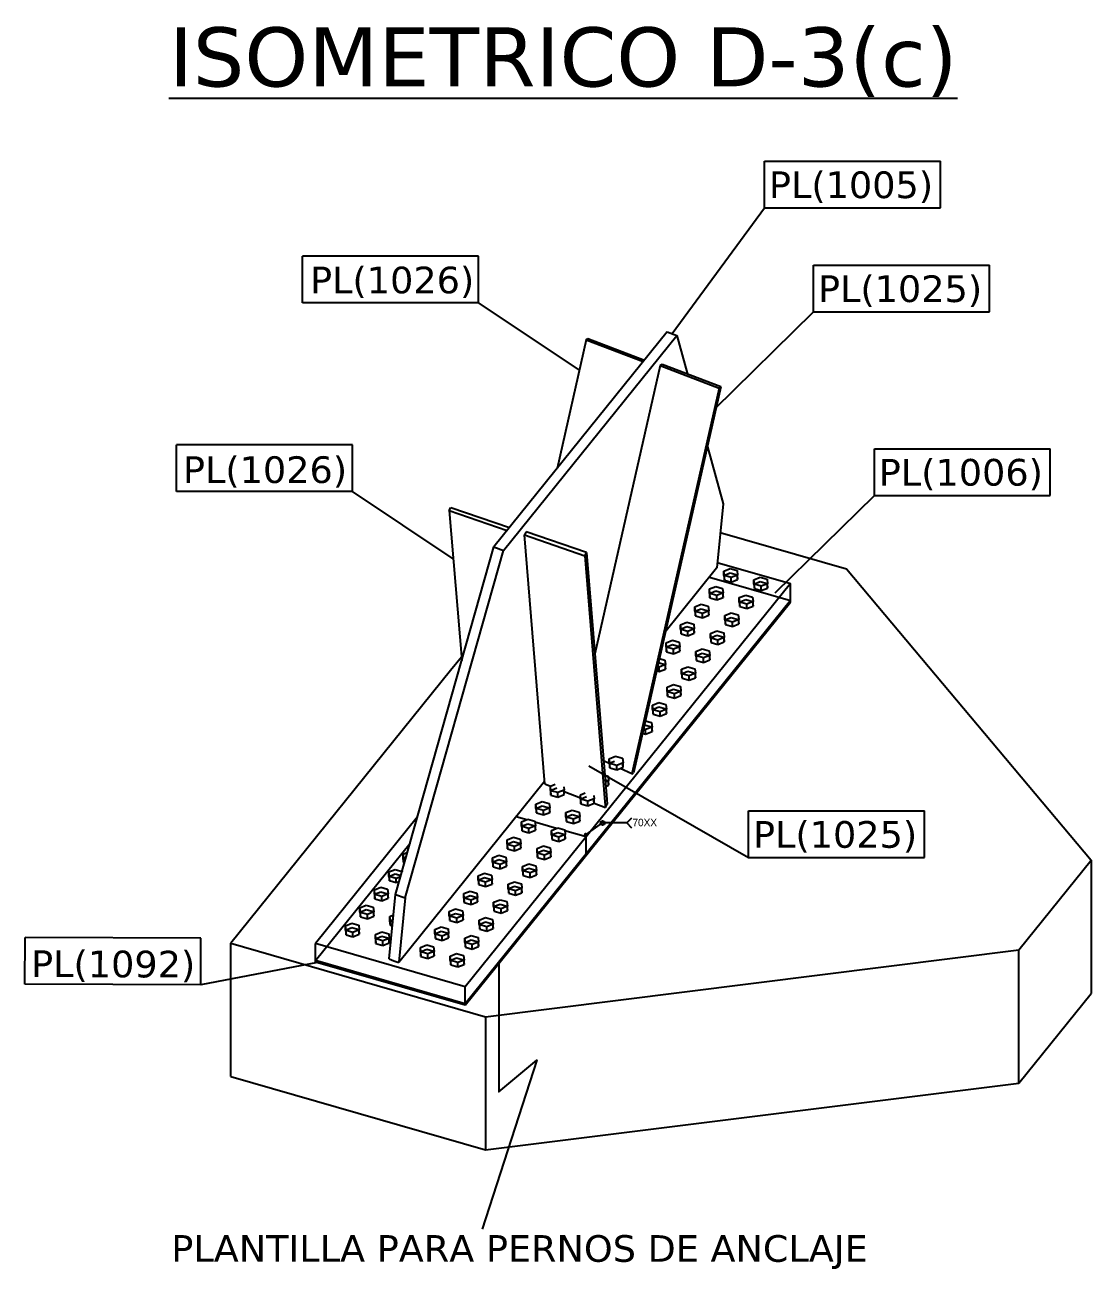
# Model space of a CAD drawing. Header units: millimetres. Extents: x 1541 to 289025, y -12015 to 47026.
# Drawn here: x 112943 to 118348, y 6277 to 12585 of the extents above; entities that cross this region are included whole.
import ezdxf
from ezdxf.enums import TextEntityAlignment as Align

# ---------------------------------------------------------------- set-up
doc = ezdxf.new("R2010")
doc.units = ezdxf.units.MM
doc.header["$LTSCALE"] = 0.1
doc.layers.get('0').update_dxf_attribs({"color": 255})
for name, color, linetype in [('COTAS', 8, 'Continuous'), ('PLATINA', 5, 'Continuous'), ('TEXTO GENERAL', 3, 'Continuous'), ('TEXTO GENRAL', 3, 'Continuous'), ('TITULO', 3, 'Continuous')]:
    doc.layers.add(name, color=color, linetype=linetype)
doc.styles.add('ROMANS', font='DINGRAFO.SHX')
doc.styles.add('TEXTO GENERAL', font='verdana.ttf', dxfattribs={"height": 0.9})
doc.styles.add('VERDANA', font='verdana.ttf')

# ---------------------------------------------------------------- blocks, each defined once
blk = doc.blocks.new('Bolt-72233426-1631 - 1471')
at = {"color": 7, "linetype": 'Continuous'}
for p, q in [((4476.4, 12637.7), (4514.5, 12653.2)), ((4514.5, 12653.2), (4556.2, 12641.2)), ((4476.4, 12611.2), (4476.4, 12637.7)), ((4479.8, 12610.1), (4476.4, 12637.7)), ((4476.4, 12611.2), (4514.5, 12626.8)), ((4476.4, 12611.2), (4479.8, 12583.7)), ((4479.8, 12583.7), (4479.8, 12610.1)), ((4521.4, 12598.1), (4479.8, 12610.1)), ((4479.8, 12583.7), (4521.4, 12571.7)), ((4514.5, 12626.8), (4556.2, 12614.8)), ((4559.6, 12613.6), (4521.4, 12598.1)), ((4521.4, 12571.7), (4521.4, 12598.1)), ((4521.4, 12571.7), (4559.6, 12587.2)), ((4556.2, 12641.2), (4559.6, 12613.6)), ((4556.2, 12614.8), (4559.6, 12587.2)), ((4559.6, 12587.2), (4559.6, 12613.6)), ((4656.5, 12585.7), (4694.7, 12601.2)), ((4656.5, 12559.2), (4656.5, 12585.7)), ((4659.9, 12558.1), (4656.5, 12585.7)), ((4656.5, 12559.2), (4694.7, 12574.8)), ((4694.7, 12601.2), (4736.3, 12589.2)), ((4694.7, 12574.8), (4736.3, 12562.8)), ((4736.3, 12589.2), (4739.7, 12561.7)), ((4389.5, 12529.9), (4427.7, 12545.4)), ((4389.5, 12503.4), (4389.5, 12529.9)), ((4392.9, 12502.3), (4389.5, 12529.9)), ((4389.5, 12503.4), (4427.7, 12519)), ((4389.5, 12503.4), (4392.9, 12475.9)), ((4392.9, 12475.9), (4392.9, 12502.3)), ((4434.5, 12490.3), (4392.9, 12502.3)), ((4427.7, 12545.4), (4469.3, 12533.4)), ((4427.7, 12519), (4469.3, 12507)), ((4472.7, 12505.9), (4434.5, 12490.3)), ((4469.3, 12533.4), (4472.7, 12505.9)), ((4469.3, 12507), (4472.7, 12479.4)), ((4472.7, 12479.4), (4472.7, 12505.9)), ((4656.5, 12559.2), (4659.9, 12531.7)), ((4659.9, 12531.7), (4659.9, 12558.1)), ((4701.5, 12546.1), (4659.9, 12558.1)), ((4659.9, 12531.7), (4701.5, 12519.7)), ((4739.7, 12561.7), (4701.5, 12546.1)), ((4701.5, 12519.7), (4701.5, 12546.1)), ((4701.5, 12519.7), (4739.7, 12535.2)), ((4736.3, 12562.8), (4739.7, 12535.2)), ((4739.7, 12535.2), (4739.7, 12561.7)), ((4302.6, 12422.1), (4340.8, 12437.6)), ((4340.8, 12437.6), (4382.4, 12425.6)), ((4382.4, 12425.6), (4385.8, 12398.1)), ((4392.9, 12475.9), (4434.5, 12463.9)), ((4434.5, 12463.9), (4434.5, 12490.3)), ((4434.5, 12463.9), (4472.7, 12479.4)), ((4569.6, 12477.9), (4607.8, 12493.4)), ((4569.6, 12451.4), (4569.6, 12477.9)), ((4573, 12450.3), (4569.6, 12477.9)), ((4569.6, 12451.4), (4607.8, 12467)), ((4569.6, 12451.4), (4573, 12423.9)), ((4573, 12423.9), (4573, 12450.3)), ((4614.6, 12438.3), (4573, 12450.3)), ((4573, 12423.9), (4614.6, 12411.9)), ((4607.8, 12493.4), (4649.4, 12481.4)), ((4607.8, 12467), (4649.4, 12455)), ((4652.8, 12453.9), (4614.6, 12438.3)), ((4614.6, 12411.9), (4614.6, 12438.3)), ((4614.6, 12411.9), (4652.8, 12427.4)), ((4649.4, 12481.4), (4652.8, 12453.9)), ((4649.4, 12455), (4652.8, 12427.4)), ((4652.8, 12427.4), (4652.8, 12453.9)), ((4302.6, 12395.7), (4302.6, 12422.1)), ((4306, 12394.5), (4302.6, 12422.1)), ((4302.6, 12395.7), (4340.8, 12411.2)), ((4302.6, 12395.7), (4306, 12368.1)), ((4306, 12368.1), (4306, 12394.5)), ((4347.6, 12382.5), (4306, 12394.5)), ((4306, 12368.1), (4347.6, 12356.1)), ((4340.8, 12411.2), (4382.4, 12399.2)), ((4385.8, 12398.1), (4347.6, 12382.5)), ((4347.6, 12356.1), (4347.6, 12382.5)), ((4347.6, 12356.1), (4385.8, 12371.6)), ((4382.4, 12399.2), (4385.8, 12371.6)), ((4385.8, 12371.6), (4385.8, 12398.1)), ((4482.7, 12370.1), (4520.9, 12385.7)), ((4482.7, 12343.7), (4482.7, 12370.1)), ((4486.2, 12342.5), (4482.7, 12370.1)), ((4482.7, 12343.7), (4520.9, 12359.2)), ((4520.9, 12385.7), (4562.5, 12373.7)), ((4520.9, 12359.2), (4562.5, 12347.2)), ((4562.5, 12373.7), (4565.9, 12346.1)), ((4215.7, 12314.3), (4253.9, 12329.9)), ((4215.7, 12287.9), (4215.7, 12314.3)), ((4219.1, 12286.8), (4215.7, 12314.3)), ((4215.7, 12287.9), (4253.9, 12303.4)), ((4215.7, 12287.9), (4219.1, 12260.3)), ((4219.1, 12260.3), (4219.1, 12286.8)), ((4260.7, 12274.7), (4219.1, 12286.8)), ((4253.9, 12329.9), (4295.5, 12317.9)), ((4253.9, 12303.4), (4295.5, 12291.4)), ((4298.9, 12290.3), (4260.7, 12274.7)), ((4260.7, 12248.3), (4260.7, 12274.7)), ((4295.5, 12317.9), (4298.9, 12290.3)), ((4295.5, 12291.4), (4298.9, 12263.9)), ((4298.9, 12263.9), (4298.9, 12290.3)), ((4395.8, 12262.3), (4434, 12277.9)), ((4434, 12277.9), (4475.6, 12265.9)), ((4482.7, 12343.7), (4486.2, 12316.1)), ((4486.2, 12316.1), (4486.2, 12342.5)), ((4527.8, 12330.5), (4486.2, 12342.5)), ((4486.2, 12316.1), (4527.8, 12304.1)), ((4565.9, 12346.1), (4527.8, 12330.5)), ((4527.8, 12304.1), (4527.8, 12330.5)), ((4527.8, 12304.1), (4565.9, 12319.7)), ((4562.5, 12347.2), (4565.9, 12319.7)), ((4565.9, 12319.7), (4565.9, 12346.1)), ((4128.8, 12206.5), (4167, 12222.1)), ((4128.8, 12180.1), (4128.8, 12206.5)), ((4132.2, 12179), (4128.8, 12206.5)), ((4167, 12222.1), (4208.6, 12210.1)), ((4208.6, 12210.1), (4212, 12182.5)), ((4219.1, 12260.3), (4260.7, 12248.3)), ((4260.7, 12248.3), (4298.9, 12263.9)), ((4395.8, 12235.9), (4395.8, 12262.3)), ((4399.3, 12234.8), (4395.8, 12262.3)), ((4395.8, 12235.9), (4434, 12251.4)), ((4395.8, 12235.9), (4399.3, 12208.3)), ((4399.3, 12208.3), (4399.3, 12234.8)), ((4440.9, 12222.8), (4399.3, 12234.8)), ((4399.3, 12208.3), (4440.9, 12196.3)), ((4434, 12251.4), (4475.6, 12239.4)), ((4479, 12238.3), (4440.9, 12222.8)), ((4440.9, 12196.3), (4440.9, 12222.8)), ((4440.9, 12196.3), (4479, 12211.9)), ((4475.6, 12265.9), (4479, 12238.3)), ((4475.6, 12239.4), (4479, 12211.9)), ((4479, 12211.9), (4479, 12238.3)), ((4128.8, 12180.1), (4167, 12195.6)), ((4128.8, 12180.1), (4132.2, 12152.5)), ((4132.2, 12152.5), (4132.2, 12179)), ((4173.8, 12167), (4132.2, 12179)), ((4132.2, 12152.5), (4173.8, 12140.5)), ((4167, 12195.6), (4208.6, 12183.6)), ((4212, 12182.5), (4173.8, 12167)), ((4173.8, 12140.5), (4173.8, 12167)), ((4173.8, 12140.5), (4212, 12156.1)), ((4208.6, 12183.6), (4212, 12156.1)), ((4212, 12156.1), (4212, 12182.5)), ((4309, 12154.5), (4347.1, 12170.1)), ((4309, 12128.1), (4309, 12154.5)), ((4312.4, 12127), (4309, 12154.5)), ((4309, 12128.1), (4347.1, 12143.7)), ((4309, 12128.1), (4312.4, 12100.5)), ((4312.4, 12100.5), (4312.4, 12127)), ((4354, 12115), (4312.4, 12127)), ((4347.1, 12170.1), (4388.7, 12158.1)), ((4347.1, 12143.7), (4388.7, 12131.6)), ((4392.2, 12130.5), (4354, 12115)), ((4388.7, 12158.1), (4392.2, 12130.5)), ((4388.7, 12131.6), (4392.2, 12104.1)), ((4392.2, 12104.1), (4392.2, 12130.5)), ((4087, 12059.2), (4077.6, 12061.9)), ((4083.2, 12087), (4121.7, 12075.9)), ((4125.1, 12074.7), (4087, 12059.2)), ((4087, 12032.7), (4087, 12059.2)), ((4088.9, 12111.8), (4121.7, 12102.3)), ((4121.7, 12102.3), (4125.1, 12074.7)), ((4121.7, 12075.9), (4125.1, 12048.3)), ((4125.1, 12048.3), (4125.1, 12074.7)), ((4222.1, 12046.8), (4260.2, 12062.3)), ((4260.2, 12062.3), (4301.8, 12050.3)), ((4301.8, 12050.3), (4305.3, 12022.7)), ((4312.4, 12100.5), (4354, 12088.5)), ((4354, 12088.5), (4354, 12115)), ((4354, 12088.5), (4392.2, 12104.1)), ((4071.9, 12037.1), (4087, 12032.7)), ((4087, 12032.7), (4125.1, 12048.3)), ((4222.1, 12020.3), (4222.1, 12046.8)), ((4225.5, 12019.2), (4222.1, 12046.8)), ((4222.1, 12020.3), (4260.2, 12035.9)), ((4222.1, 12020.3), (4225.5, 11992.8)), ((4225.5, 11992.8), (4225.5, 12019.2)), ((4267.1, 12007.2), (4225.5, 12019.2)), ((4225.5, 11992.8), (4267.1, 11980.8)), ((4260.2, 12035.9), (4301.8, 12023.9)), ((4305.3, 12022.7), (4267.1, 12007.2)), ((4267.1, 11980.8), (4267.1, 12007.2)), ((4267.1, 11980.8), (4305.3, 11996.3)), ((4301.8, 12023.9), (4305.3, 11996.3)), ((4305.3, 11996.3), (4305.3, 12022.7)), ((4135.2, 11939), (4173.4, 11954.5)), ((4135.2, 11912.5), (4135.2, 11939)), ((4138.6, 11911.4), (4135.2, 11939)), ((4135.2, 11912.5), (4173.4, 11928.1)), ((4135.2, 11912.5), (4138.6, 11885)), ((4138.6, 11885), (4138.6, 11911.4)), ((4180.2, 11899.4), (4138.6, 11911.4)), ((4173.4, 11954.5), (4215, 11942.5)), ((4173.4, 11928.1), (4215, 11916.1)), ((4218.4, 11915), (4180.2, 11899.4)), ((4180.2, 11873), (4180.2, 11899.4)), ((4215, 11942.5), (4218.4, 11915)), ((4215, 11916.1), (4218.4, 11888.5)), ((4218.4, 11888.5), (4218.4, 11915)), ((4048.3, 11831.2), (4086.5, 11846.7)), ((4048.3, 11804.8), (4048.3, 11831.2)), ((4051.7, 11803.6), (4048.3, 11831.2)), ((4086.5, 11846.7), (4128.1, 11834.7)), ((4128.1, 11834.7), (4131.5, 11807.2)), ((4138.6, 11885), (4180.2, 11873)), ((4180.2, 11873), (4218.4, 11888.5)), ((4048.3, 11804.8), (4086.5, 11820.3)), ((4048.3, 11804.8), (4051.7, 11777.2)), ((4051.7, 11777.2), (4051.7, 11803.6)), ((4093.3, 11791.6), (4051.7, 11803.6)), ((4051.7, 11777.2), (4093.3, 11765.2)), ((4086.5, 11820.3), (4128.1, 11808.3)), ((4131.5, 11807.2), (4093.3, 11791.6)), ((4093.3, 11765.2), (4093.3, 11791.6)), ((4093.3, 11765.2), (4131.5, 11780.7)), ((4128.1, 11808.3), (4131.5, 11780.7)), ((4131.5, 11780.7), (4131.5, 11807.2)), ((4006.4, 11683.8), (3992.7, 11687.8)), ((3998.2, 11712), (3999.6, 11712.5)), ((3999.6, 11712.5), (4041.2, 11700.5)), ((4004, 11737.7), (4041.2, 11727)), ((4044.6, 11699.4), (4006.4, 11683.8)), ((4006.4, 11657.4), (4006.4, 11683.8)), ((4041.2, 11727), (4044.6, 11699.4)), ((4041.2, 11700.5), (4044.6, 11673)), ((4044.6, 11673), (4044.6, 11699.4)), ((3987.1, 11663), (4006.4, 11657.4)), ((4006.4, 11657.4), (4044.6, 11673)), ((3787.6, 11507.9), (3825.8, 11523.4)), ((3787.6, 11481.4), (3787.6, 11507.9)), ((3791, 11480.3), (3787.6, 11507.9)), ((3787.6, 11481.4), (3820, 11494.6)), ((3787.6, 11481.4), (3791, 11453.8)), ((3791, 11453.8), (3791, 11480.3)), ((3832.6, 11468.3), (3791, 11480.3)), ((3791, 11453.8), (3832.6, 11441.8)), ((3825.8, 11523.4), (3867.4, 11511.4)), ((3870.8, 11483.8), (3832.6, 11468.3)), ((3832.6, 11441.8), (3832.6, 11468.3)), ((3832.6, 11441.8), (3870.8, 11457.4)), ((3867.4, 11511.4), (3870.8, 11483.8)), ((3870.8, 11457.4), (3867.9, 11480.8)), ((3870.8, 11457.4), (3870.8, 11483.8)), ((3760.8, 11409.3), (3780.5, 11403.6)), ((3763, 11382.2), (3780.5, 11377.2)), ((3783.9, 11376.1), (3764.2, 11368)), ((3780.5, 11403.6), (3783.9, 11376.1)), ((3780.5, 11377.2), (3783.9, 11349.6)), ((3783.9, 11349.6), (3783.9, 11376.1)), ((3433.7, 11344.3), (3461.8, 11355.7)), ((3433.7, 11317.8), (3433.7, 11344.3)), ((3437.1, 11316.7), (3433.7, 11344.3)), ((3433.7, 11317.8), (3471.4, 11333.2)), ((3433.7, 11317.8), (3437.1, 11290.3)), ((3437.1, 11290.3), (3437.1, 11316.7)), ((3478.7, 11304.7), (3437.1, 11316.7)), ((3516.9, 11320.3), (3478.7, 11304.7)), ((3478.7, 11278.3), (3478.7, 11304.7)), ((3516.9, 11293.8), (3513.5, 11321)), ((3514.4, 11340.6), (3516.9, 11320.3)), ((3516.9, 11293.8), (3516.9, 11320.3)), ((3613.8, 11292.3), (3642, 11303.8)), ((3766.3, 11342.4), (3783.9, 11349.6)), ((3346.8, 11236.5), (3385, 11252)), ((3346.8, 11210.1), (3346.8, 11236.5)), ((3350.2, 11208.9), (3346.8, 11236.5)), ((3346.8, 11210.1), (3385, 11225.6)), ((3385, 11252), (3426.6, 11240)), ((3385, 11225.6), (3426.6, 11213.6)), ((3426.6, 11240), (3430, 11212.5)), ((3437.1, 11290.3), (3478.7, 11278.3)), ((3478.7, 11278.3), (3516.9, 11293.8)), ((3613.8, 11265.8), (3613.8, 11292.3)), ((3617.3, 11264.7), (3613.8, 11292.3)), ((3613.8, 11265.8), (3651.5, 11281.2)), ((3613.8, 11265.8), (3617.3, 11238.3)), ((3617.3, 11238.3), (3617.3, 11264.7)), ((3658.9, 11252.7), (3617.3, 11264.7)), ((3617.3, 11238.3), (3658.9, 11226.3)), ((3697, 11268.3), (3658.9, 11252.7)), ((3658.9, 11226.3), (3658.9, 11252.7)), ((3658.9, 11226.3), (3697, 11241.8)), ((3697, 11241.8), (3693.7, 11269)), ((3694.5, 11288.6), (3697, 11268.3)), ((3697, 11241.8), (3697, 11268.3)), ((3346.8, 11210.1), (3350.2, 11182.5)), ((3350.2, 11182.5), (3350.2, 11208.9)), ((3391.8, 11196.9), (3350.2, 11208.9)), ((3350.2, 11182.5), (3391.8, 11170.5)), ((3430, 11212.5), (3391.8, 11196.9)), ((3391.8, 11170.5), (3391.8, 11196.9)), ((3391.8, 11170.5), (3430, 11186)), ((3426.6, 11213.6), (3430, 11186)), ((3430, 11186), (3430, 11212.5)), ((3527, 11184.5), (3565.1, 11200.1)), ((3527, 11158.1), (3527, 11184.5)), ((3530.4, 11156.9), (3527, 11184.5)), ((3527, 11158.1), (3565.1, 11173.6)), ((3527, 11158.1), (3530.4, 11130.5)), ((3530.4, 11130.5), (3530.4, 11156.9)), ((3572, 11144.9), (3530.4, 11156.9)), ((3565.1, 11200.1), (3606.7, 11188.1)), ((3565.1, 11173.6), (3606.7, 11161.6)), ((3610.2, 11160.5), (3572, 11144.9)), ((3606.7, 11188.1), (3610.2, 11160.5)), ((3606.7, 11161.6), (3610.2, 11134.1)), ((3610.2, 11134.1), (3610.2, 11160.5)), ((3259.9, 11128.7), (3298.1, 11144.3)), ((3259.9, 11102.3), (3259.9, 11128.7)), ((3263.3, 11101.2), (3259.9, 11128.7)), ((3259.9, 11102.3), (3298.1, 11117.8)), ((3259.9, 11102.3), (3263.3, 11074.7)), ((3263.3, 11074.7), (3263.3, 11101.2)), ((3304.9, 11089.1), (3263.3, 11101.2)), ((3298.1, 11144.3), (3339.7, 11132.3)), ((3298.1, 11117.8), (3339.7, 11105.8)), ((3343.1, 11104.7), (3304.9, 11089.1)), ((3304.9, 11062.7), (3304.9, 11089.1)), ((3304.9, 11062.7), (3343.1, 11078.3)), ((3339.7, 11132.3), (3343.1, 11104.7)), ((3339.7, 11105.8), (3343.1, 11078.3)), ((3343.1, 11078.3), (3343.1, 11104.7)), ((3440.1, 11076.7), (3478.2, 11092.3)), ((3440.1, 11050.3), (3440.1, 11076.7)), ((3443.5, 11049.2), (3440.1, 11076.7)), ((3478.2, 11092.3), (3519.8, 11080.3)), ((3519.8, 11080.3), (3523.3, 11052.7)), ((3530.4, 11130.5), (3572, 11118.5)), ((3572, 11118.5), (3572, 11144.9)), ((3572, 11118.5), (3610.2, 11134.1)), ((3173, 11020.9), (3211.2, 11036.5)), ((3173, 10994.5), (3173, 11020.9)), ((3176.5, 10993.4), (3173, 11020.9)), ((3173, 10994.5), (3211.2, 11010)), ((3211.2, 11036.5), (3252.8, 11024.5)), ((3211.2, 11010), (3252.8, 10998)), ((3252.8, 11024.5), (3256.2, 10996.9)), ((3263.3, 11074.7), (3304.9, 11062.7)), ((3440.1, 11050.3), (3478.2, 11065.8)), ((3440.1, 11050.3), (3443.5, 11022.7)), ((3443.5, 11022.7), (3443.5, 11049.2)), ((3485.1, 11037.2), (3443.5, 11049.2)), ((3443.5, 11022.7), (3485.1, 11010.7)), ((3478.2, 11065.8), (3519.8, 11053.8)), ((3523.3, 11052.7), (3485.1, 11037.2)), ((3485.1, 11010.7), (3485.1, 11037.2)), ((3485.1, 11010.7), (3523.3, 11026.3)), ((3519.8, 11053.8), (3523.3, 11026.3)), ((3523.3, 11026.3), (3523.3, 11052.7)), ((2548.9, 10935.3), (2574.8, 10945.9)), ((2548.9, 10908.9), (2548.9, 10935.3)), ((2552.3, 10907.8), (2548.9, 10935.3)), ((3086.1, 10913.1), (3124.3, 10928.7)), ((3124.3, 10928.7), (3165.9, 10916.7)), ((3173, 10994.5), (3176.5, 10966.9)), ((3176.5, 10966.9), (3176.5, 10993.4)), ((3218.1, 10981.4), (3176.5, 10993.4)), ((3176.5, 10966.9), (3218.1, 10954.9)), ((3256.2, 10996.9), (3218.1, 10981.4)), ((3218.1, 10954.9), (3218.1, 10981.4)), ((3218.1, 10954.9), (3256.2, 10970.5)), ((3252.8, 10998), (3256.2, 10970.5)), ((3256.2, 10970.5), (3256.2, 10996.9)), ((3353.2, 10968.9), (3391.4, 10984.5)), ((3353.2, 10942.5), (3353.2, 10968.9)), ((3356.6, 10941.4), (3353.2, 10968.9)), ((3353.2, 10942.5), (3391.4, 10958.1)), ((3353.2, 10942.5), (3356.6, 10914.9)), ((3356.6, 10914.9), (3356.6, 10941.4)), ((3398.2, 10929.4), (3356.6, 10941.4)), ((3391.4, 10984.5), (3433, 10972.5)), ((3391.4, 10958.1), (3433, 10946)), ((3436.4, 10944.9), (3398.2, 10929.4)), ((3398.2, 10902.9), (3398.2, 10929.4)), ((3433, 10972.5), (3436.4, 10944.9)), ((3433, 10946), (3436.4, 10918.5)), ((3436.4, 10918.5), (3436.4, 10944.9)), ((2566.4, 10916), (2548.9, 10908.9)), ((2552.3, 10881.3), (2548.9, 10908.9)), ((2552.3, 10881.3), (2552.3, 10907.8)), ((2563.2, 10904.6), (2552.3, 10907.8)), ((2556.3, 10880.2), (2552.3, 10881.3)), ((3086.1, 10886.7), (3086.1, 10913.1)), ((3089.6, 10885.6), (3086.1, 10913.1)), ((3086.1, 10886.7), (3124.3, 10902.3)), ((3086.1, 10886.7), (3089.6, 10859.1)), ((3089.6, 10859.1), (3089.6, 10885.6)), ((3131.2, 10873.6), (3089.6, 10885.6)), ((3089.6, 10859.1), (3131.2, 10847.1)), ((3124.3, 10902.3), (3165.9, 10890.3)), ((3169.3, 10889.1), (3131.2, 10873.6)), ((3131.2, 10847.1), (3131.2, 10873.6)), ((3131.2, 10847.1), (3169.3, 10862.7)), ((3165.9, 10916.7), (3169.3, 10889.1)), ((3165.9, 10890.3), (3169.3, 10862.7)), ((3169.3, 10862.7), (3169.3, 10889.1)), ((3266.3, 10861.2), (3304.5, 10876.7)), ((3266.3, 10834.7), (3266.3, 10861.2)), ((3269.7, 10833.6), (3266.3, 10861.2)), ((3304.5, 10876.7), (3346.1, 10864.7)), ((3346.1, 10864.7), (3349.5, 10837.1)), ((3356.6, 10914.9), (3398.2, 10902.9)), ((3398.2, 10902.9), (3436.4, 10918.5)), ((2462, 10827.6), (2500.2, 10843.1)), ((2462, 10801.1), (2462, 10827.6)), ((2465.4, 10800), (2462, 10827.6)), ((2462, 10801.1), (2500.2, 10816.7)), ((2462, 10801.1), (2465.4, 10773.6)), ((2465.4, 10773.6), (2465.4, 10800)), ((2507, 10788), (2465.4, 10800)), ((2500.2, 10843.1), (2541.8, 10831.1)), ((2500.2, 10816.7), (2535.5, 10806.5)), ((2533.3, 10798.7), (2507, 10788)), ((2507, 10761.5), (2507, 10788)), ((2541.8, 10831.1), (2542, 10829.5)), ((2999.3, 10805.4), (3037.4, 10820.9)), ((2999.3, 10778.9), (2999.3, 10805.4)), ((3002.7, 10777.8), (2999.3, 10805.4)), ((2999.3, 10778.9), (3037.4, 10794.5)), ((2999.3, 10778.9), (3002.7, 10751.4)), ((3002.7, 10751.4), (3002.7, 10777.8)), ((3044.3, 10765.8), (3002.7, 10777.8)), ((3037.4, 10820.9), (3079, 10808.9)), ((3037.4, 10794.5), (3079, 10782.5)), ((3082.5, 10781.4), (3044.3, 10765.8)), ((3079, 10808.9), (3082.5, 10781.4)), ((3079, 10782.5), (3082.5, 10754.9)), ((3082.5, 10754.9), (3082.5, 10781.4)), ((3266.3, 10834.7), (3304.5, 10850.3)), ((3266.3, 10834.7), (3269.7, 10807.2)), ((3269.7, 10807.2), (3269.7, 10833.6)), ((3311.3, 10821.6), (3269.7, 10833.6)), ((3269.7, 10807.2), (3311.3, 10795.2)), ((3304.5, 10850.3), (3346.1, 10838.3)), ((3349.5, 10837.1), (3311.3, 10821.6)), ((3311.3, 10795.2), (3311.3, 10821.6)), ((3311.3, 10795.2), (3349.5, 10810.7)), ((3346.1, 10838.3), (3349.5, 10810.7)), ((3349.5, 10810.7), (3349.5, 10837.1)), ((2375.1, 10719.8), (2413.3, 10735.3)), ((2375.1, 10693.3), (2375.1, 10719.8)), ((2378.6, 10692.2), (2375.1, 10719.8)), ((2375.1, 10693.3), (2413.3, 10708.9)), ((2413.3, 10735.3), (2454.9, 10723.3)), ((2413.3, 10708.9), (2454.9, 10696.9)), ((2454.9, 10723.3), (2458.3, 10695.8)), ((2507, 10761.5), (2465.4, 10773.6)), ((2524.8, 10768.8), (2507, 10761.5)), ((2912.4, 10697.6), (2950.5, 10713.1)), ((2950.5, 10713.1), (2992.1, 10701.1)), ((3002.7, 10751.4), (3044.3, 10739.4)), ((3044.3, 10739.4), (3044.3, 10765.8)), ((3044.3, 10739.4), (3082.5, 10754.9)), ((3179.4, 10753.4), (3217.6, 10768.9)), ((3179.4, 10726.9), (3179.4, 10753.4)), ((3182.8, 10725.8), (3179.4, 10753.4)), ((3179.4, 10726.9), (3217.6, 10742.5)), ((3179.4, 10726.9), (3182.8, 10699.4)), ((3182.8, 10699.4), (3182.8, 10725.8)), ((3224.4, 10713.8), (3182.8, 10725.8)), ((3217.6, 10768.9), (3259.2, 10756.9)), ((3217.6, 10742.5), (3259.2, 10730.5)), ((3262.6, 10729.4), (3224.4, 10713.8)), ((3224.4, 10687.4), (3224.4, 10713.8)), ((3224.4, 10687.4), (3262.6, 10702.9)), ((3259.2, 10756.9), (3262.6, 10729.4)), ((3259.2, 10730.5), (3262.6, 10702.9)), ((3262.6, 10702.9), (3262.6, 10729.4)), ((2288.2, 10612), (2326.4, 10627.5)), ((2326.4, 10627.5), (2368, 10615.5)), ((2375.1, 10693.3), (2378.6, 10665.8)), ((2378.6, 10665.8), (2378.6, 10692.2)), ((2420.2, 10680.2), (2378.6, 10692.2)), ((2378.6, 10665.8), (2420.2, 10653.8)), ((2458.3, 10695.8), (2420.2, 10680.2)), ((2420.2, 10653.8), (2420.2, 10680.2)), ((2420.2, 10653.8), (2458.3, 10669.3)), ((2454.9, 10696.9), (2458.3, 10669.3)), ((2458.3, 10669.3), (2458.3, 10695.8)), ((2912.4, 10671.1), (2912.4, 10697.6)), ((2915.8, 10670), (2912.4, 10697.6)), ((2912.4, 10671.1), (2950.5, 10686.7)), ((2912.4, 10671.1), (2915.8, 10643.6)), ((2915.8, 10643.6), (2915.8, 10670)), ((2957.4, 10658), (2915.8, 10670)), ((2915.8, 10643.6), (2957.4, 10631.6)), ((2950.5, 10686.7), (2992.1, 10674.7)), ((2995.6, 10673.6), (2957.4, 10658)), ((2957.4, 10631.6), (2957.4, 10658)), ((2957.4, 10631.6), (2995.6, 10647.1)), ((2992.1, 10701.1), (2995.6, 10673.6)), ((2992.1, 10674.7), (2995.6, 10647.1)), ((2995.6, 10647.1), (2995.6, 10673.6)), ((3092.5, 10645.6), (3130.7, 10661.1)), ((3092.5, 10619.2), (3092.5, 10645.6)), ((3095.9, 10618), (3092.5, 10645.6)), ((3092.5, 10619.2), (3130.7, 10634.7)), ((3130.7, 10661.1), (3172.3, 10649.1)), ((3130.7, 10634.7), (3172.3, 10622.7)), ((3172.3, 10649.1), (3175.7, 10621.6)), ((3182.8, 10699.4), (3224.4, 10687.4)), ((2288.2, 10585.5), (2288.2, 10612)), ((2291.7, 10584.4), (2288.2, 10612)), ((2288.2, 10585.5), (2326.4, 10601.1)), ((2288.2, 10585.5), (2291.7, 10558)), ((2291.7, 10558), (2291.7, 10584.4)), ((2333.3, 10572.4), (2291.7, 10584.4)), ((2291.7, 10558), (2333.3, 10546)), ((2326.4, 10601.1), (2368, 10589.1)), ((2371.4, 10588), (2333.3, 10572.4)), ((2333.3, 10546), (2333.3, 10572.4)), ((2333.3, 10546), (2371.4, 10561.5)), ((2368, 10615.5), (2371.4, 10588)), ((2368, 10589.1), (2371.4, 10561.5)), ((2371.4, 10561.5), (2371.4, 10588)), ((2468.4, 10560), (2490.9, 10569.2)), ((2468.4, 10533.6), (2468.4, 10560)), ((2471.8, 10532.4), (2468.4, 10560)), ((2825.5, 10589.8), (2863.7, 10605.4)), ((2825.5, 10563.4), (2825.5, 10589.8)), ((2828.9, 10562.2), (2825.5, 10589.8)), ((2825.5, 10563.4), (2863.7, 10578.9)), ((2825.5, 10563.4), (2828.9, 10535.8)), ((2828.9, 10535.8), (2828.9, 10562.2)), ((2870.5, 10550.2), (2828.9, 10562.2)), ((2863.7, 10605.4), (2905.3, 10593.3)), ((2863.7, 10578.9), (2905.3, 10566.9)), ((2908.7, 10565.8), (2870.5, 10550.2)), ((2905.3, 10593.3), (2908.7, 10565.8)), ((2905.3, 10566.9), (2908.7, 10539.3)), ((2908.7, 10539.3), (2908.7, 10565.8)), ((3005.6, 10537.8), (3043.8, 10553.4)), ((3043.8, 10553.4), (3085.4, 10541.4)), ((3092.5, 10619.2), (3095.9, 10591.6)), ((3095.9, 10591.6), (3095.9, 10618)), ((3137.5, 10606), (3095.9, 10618)), ((3095.9, 10591.6), (3137.5, 10579.6)), ((3175.7, 10621.6), (3137.5, 10606)), ((3137.5, 10579.6), (3137.5, 10606)), ((3137.5, 10579.6), (3175.7, 10595.1)), ((3172.3, 10622.7), (3175.7, 10595.1)), ((3175.7, 10595.1), (3175.7, 10621.6)), ((2201.4, 10504.2), (2239.5, 10519.8)), ((2201.4, 10477.8), (2201.4, 10504.2)), ((2204.8, 10476.6), (2201.4, 10504.2)), ((2201.4, 10477.8), (2239.5, 10493.3)), ((2201.4, 10477.8), (2204.8, 10450.2)), ((2239.5, 10519.8), (2281.1, 10507.8)), ((2239.5, 10493.3), (2281.1, 10481.3)), ((2284.6, 10480.2), (2246.4, 10464.6)), ((2281.1, 10507.8), (2284.6, 10480.2)), ((2281.1, 10481.3), (2284.6, 10453.8)), ((2284.6, 10453.8), (2284.6, 10480.2)), ((2468.4, 10533.6), (2488.1, 10541.6)), ((2471.8, 10506), (2468.4, 10533.6)), ((2471.8, 10506), (2471.8, 10532.4)), ((2486.8, 10528.1), (2471.8, 10532.4)), ((2484.2, 10502.4), (2471.8, 10506)), ((2738.6, 10482), (2776.8, 10497.6)), ((2738.6, 10455.6), (2738.6, 10482)), ((2742, 10454.5), (2738.6, 10482)), ((2776.8, 10497.6), (2818.4, 10485.6)), ((2818.4, 10485.6), (2821.8, 10458)), ((2828.9, 10535.8), (2870.5, 10523.8)), ((2870.5, 10523.8), (2870.5, 10550.2)), ((2870.5, 10523.8), (2908.7, 10539.3)), ((3005.6, 10511.4), (3005.6, 10537.8)), ((3009, 10510.3), (3005.6, 10537.8)), ((3005.6, 10511.4), (3043.8, 10526.9)), ((3005.6, 10511.4), (3009, 10483.8)), ((3009, 10483.8), (3009, 10510.3)), ((3050.6, 10498.2), (3009, 10510.3)), ((3009, 10483.8), (3050.6, 10471.8)), ((3043.8, 10526.9), (3085.4, 10514.9)), ((3088.8, 10513.8), (3050.6, 10498.2)), ((3050.6, 10471.8), (3050.6, 10498.2)), ((3050.6, 10471.8), (3088.8, 10487.4)), ((3085.4, 10541.4), (3088.8, 10513.8)), ((3085.4, 10514.9), (3088.8, 10487.4)), ((3088.8, 10487.4), (3088.8, 10513.8)), ((2204.8, 10450.2), (2204.8, 10476.6)), ((2246.4, 10464.6), (2204.8, 10476.6)), ((2204.8, 10450.2), (2246.4, 10438.2)), ((2246.4, 10438.2), (2246.4, 10464.6)), ((2246.4, 10438.2), (2284.6, 10453.8)), ((2381.5, 10452.2), (2419.7, 10467.8)), ((2381.5, 10425.8), (2381.5, 10452.2)), ((2384.9, 10424.7), (2381.5, 10452.2)), ((2381.5, 10425.8), (2419.7, 10441.3)), ((2381.5, 10425.8), (2384.9, 10398.2)), ((2384.9, 10398.2), (2384.9, 10424.7)), ((2426.5, 10412.7), (2384.9, 10424.7)), ((2419.7, 10467.8), (2461.3, 10455.8)), ((2419.7, 10441.3), (2461.3, 10429.3)), ((2464.7, 10428.2), (2426.5, 10412.7)), ((2426.5, 10386.2), (2426.5, 10412.7)), ((2461.3, 10455.8), (2464.7, 10428.2)), ((2461.3, 10429.3), (2464.7, 10401.8)), ((2464.7, 10401.8), (2464.7, 10428.2)), ((2738.6, 10455.6), (2776.8, 10471.1)), ((2738.6, 10455.6), (2742, 10428)), ((2742, 10428), (2742, 10454.5)), ((2783.6, 10442.5), (2742, 10454.5)), ((2742, 10428), (2783.6, 10416)), ((2776.8, 10471.1), (2818.4, 10459.1)), ((2821.8, 10458), (2783.6, 10442.5)), ((2783.6, 10416), (2783.6, 10442.5)), ((2783.6, 10416), (2821.8, 10431.6)), ((2818.4, 10459.1), (2821.8, 10431.6)), ((2821.8, 10431.6), (2821.8, 10458)), ((2918.7, 10430), (2956.9, 10445.6)), ((2918.7, 10403.6), (2918.7, 10430)), ((2922.2, 10402.5), (2918.7, 10430)), ((2918.7, 10403.6), (2956.9, 10419.1)), ((2918.7, 10403.6), (2922.2, 10376)), ((2922.2, 10376), (2922.2, 10402.5)), ((2963.8, 10390.5), (2922.2, 10402.5)), ((2956.9, 10445.6), (2998.5, 10433.6)), ((2956.9, 10419.1), (2998.5, 10407.1)), ((3001.9, 10406), (2963.8, 10390.5)), ((2998.5, 10433.6), (3001.9, 10406)), ((2998.5, 10407.1), (3001.9, 10379.6)), ((3001.9, 10379.6), (3001.9, 10406)), ((2384.9, 10398.2), (2426.5, 10386.2)), ((2426.5, 10386.2), (2464.7, 10401.8)), ((2651.7, 10374.2), (2689.9, 10389.8)), ((2651.7, 10347.8), (2651.7, 10374.2)), ((2655.1, 10346.7), (2651.7, 10374.2)), ((2651.7, 10347.8), (2689.9, 10363.3)), ((2651.7, 10347.8), (2655.1, 10320.2)), ((2655.1, 10320.2), (2655.1, 10346.7)), ((2696.7, 10334.7), (2655.1, 10346.7)), ((2689.9, 10389.8), (2731.5, 10377.8)), ((2689.9, 10363.3), (2731.5, 10351.3)), ((2734.9, 10350.2), (2696.7, 10334.7)), ((2696.7, 10308.2), (2696.7, 10334.7)), ((2731.5, 10377.8), (2734.9, 10350.2)), ((2731.5, 10351.3), (2734.9, 10323.8)), ((2734.9, 10323.8), (2734.9, 10350.2)), ((2831.8, 10322.2), (2870, 10337.8)), ((2870, 10337.8), (2911.6, 10325.8)), ((2922.2, 10376), (2963.8, 10364)), ((2963.8, 10364), (2963.8, 10390.5)), ((2963.8, 10364), (3001.9, 10379.6)), ((2655.1, 10320.2), (2696.7, 10308.2)), ((2696.7, 10308.2), (2734.9, 10323.8)), ((2831.8, 10295.8), (2831.8, 10322.2)), ((2835.3, 10294.7), (2831.8, 10322.2)), ((2831.8, 10295.8), (2870, 10311.4)), ((2831.8, 10295.8), (2835.3, 10268.2)), ((2835.3, 10268.2), (2835.3, 10294.7)), ((2876.9, 10282.7), (2835.3, 10294.7)), ((2835.3, 10268.2), (2876.9, 10256.2)), ((2870, 10311.4), (2911.6, 10299.4)), ((2915, 10298.2), (2876.9, 10282.7)), ((2876.9, 10256.2), (2876.9, 10282.7)), ((2876.9, 10256.2), (2915, 10271.8)), ((2911.6, 10325.8), (2915, 10298.2)), ((2911.6, 10299.4), (2915, 10271.8)), ((2915, 10271.8), (2915, 10298.2))]:
    blk.add_line(p, q, dxfattribs=at)
blk = doc.blocks.new('SOLDADURA ALREDEDOR 1')
h = blk.add_hatch(color=256)
h.dxf.hatch_style = 1
h.paths.add_polyline_path([(4573.7, 3619.4), (4577.4, 3614.2), (4571, 3613.6)])
for p in [(4575.6, 3616.8), (4689.2, 3649.2)]:
    blk.add_line(p, (4621.9, 3649.2))
blk.add_lwpolyline([(4703.9, 3634.4), (4689.2, 3649.2), (4703.9, 3664)])
blk.add_lwpolyline([(4571, 3613.6), (4573.7, 3619.4), (4577.4, 3614.2)], close=True)
blk.add_circle((4621.9, 3649.2), 5.81)
at = {"layer": 'TITULO', "style": 'ROMANS'}
blk.add_text('70XX', height=21, dxfattribs=at).set_placement((4705.4, 3640))
blk = doc.blocks.new('A$Cabe98760')
at = {"color": 7, "linetype": 'Continuous'}
for p, q in [((116692.1, 11657.7), (116692.1, 11894.3)), ((116692.1, 11894.3), (117583.9, 11894.3)), ((117583.9, 11657.7), (117583.9, 11894.3)), ((116223.3, 11020), (116692.1, 11657.7)), ((116692.1, 11657.7), (117583.9, 11657.7)), ((115242.7, 11413.5), (114350.9, 11413.5)), ((114350.9, 11176.9), (114350.9, 11413.5)), ((115242.7, 11176.9), (115242.7, 11413.5)), ((116940.7, 11130.8), (116940.7, 11367.5)), ((116940.7, 11367.5), (117832.5, 11367.5)), ((117832.5, 11130.8), (117832.5, 11367.5)), ((115242.7, 11176.9), (114350.9, 11176.9)), ((115753.2, 10835.7), (115242.7, 11176.9)), ((116438.4, 10636.2), (116940.7, 11130.8)), ((116940.7, 11130.8), (117832.5, 11130.8)), ((114603.4, 10456.2), (113711.6, 10456.2)), ((113711.6, 10219.6), (113711.6, 10456.2)), ((114603.4, 10219.6), (114603.4, 10456.2)), ((117248.8, 10200.1), (117248.8, 10436.7)), ((117248.8, 10436.7), (118140.6, 10436.7)), ((118140.6, 10200.1), (118140.6, 10436.7)), ((114603.4, 10219.6), (113711.6, 10219.6)), ((115113.8, 9878.5), (114603.4, 10219.6)), ((116746.5, 9705.5), (117248.8, 10200.1)), ((117248.8, 10200.1), (118140.6, 10200.1)), ((115802.3, 8828), (116611.4, 8363.8)), ((116611.4, 8363.8), (116611.4, 8600.5)), ((116611.4, 8600.5), (117503.2, 8600.5)), ((117503.2, 8363.8), (117503.2, 8600.5)), ((116611.4, 8363.8), (117503.2, 8363.8)), ((112943.3, 7721.9), (112944.1, 7958.5)), ((113835.9, 7955.5), (112944.1, 7958.5)), ((113835.1, 7718.8), (113835.9, 7955.5)), ((114426.2, 7830.6), (113835.1, 7718.8)), ((113835.1, 7718.8), (112943.3, 7721.9))]:
    blk.add_line(p, q, dxfattribs=at)
at = {"color": 2, "linetype": 'Continuous'}
for p, q in [((116467.8, 10012.3), (117108.1, 9827.5)), ((117108.1, 9827.5), (117301.9, 9596.5)), ((117301.9, 9596.5), (117558.6, 9290.5)), ((115156, 9379.7), (115100.9, 9311.3)), ((115100.9, 9311.3), (113986.3, 7928.8)), ((117558.6, 9290.5), (118347.5, 8350)), ((117981.3, 7895.7), (118347.5, 8350)), ((118347.5, 8350), (118347.5, 7674.5)), ((113986.3, 7928.8), (115277.1, 7556.2)), ((113986.3, 7253.3), (113986.3, 7928.8)), ((115277.1, 7556.2), (117981.3, 7895.7)), ((117981.3, 7220.2), (117981.3, 7895.7)), ((117981.3, 7220.2), (118347.5, 7674.5)), ((115277.1, 7556.2), (115277.1, 6880.8)), ((113986.3, 7253.3), (115277.1, 6880.8)), ((115277.1, 6880.8), (117981.3, 7220.2))]:
    blk.add_line(p, q, dxfattribs=at)
at = {"color": 7, "linetype": 'Continuous'}
blk.add_lwpolyline([(115345.2, 7825.1), (115345.2, 7175.3), (115537.3, 7336.6), (115261.2, 6479.1)], dxfattribs=at)
at = {"layer": 'COTAS', "color": 6}
blk.add_lwpolyline([(115787.8, 8374.1), (115787.8, 8468), (115680.1, 8499.1)], dxfattribs=at)
at = {"layer": 'PLATINA', "linetype": 'Continuous'}
for p, q in [((116199.1, 11028.9), (115320.1, 9938.6)), ((115368.5, 9920.9), (116247.5, 11011.2)), ((115787.6, 10988.8), (115641, 10336.7)), ((115787.6, 10988.8), (115796.3, 10994.7)), ((115787.6, 10988.8), (116077.4, 10878)), ((115796.3, 10994.7), (116083.1, 10885.1)), ((116199.1, 11028.9), (116247.5, 11011.2)), ((116247.5, 11011.2), (116301.6, 10814.7)), ((116163.9, 10858), (115832.4, 9396.6)), ((116172.7, 10863.9), (116163.9, 10858)), ((116163.9, 10858), (116462.8, 10743.7)), ((116471.6, 10749.7), (116172.7, 10863.9)), ((116462.8, 10743.7), (116027.6, 8825.3)), ((116471.6, 10749.7), (116037.7, 8837)), ((116462.8, 10743.7), (116471.6, 10749.7)), ((116398.8, 10461.5), (116402.8, 10446.7)), ((116402.8, 10446.7), (116482.4, 10157.6)), ((116482.4, 10157.6), (116449.8, 9832.4)), ((115093.2, 10122.4), (115101.9, 10138.2)), ((115093.2, 10122.4), (115157.5, 9362.6)), ((115093.2, 10122.4), (115387.1, 10021.7)), ((115101.9, 10138.2), (115398.9, 10036.4)), ((115484.2, 10014.9), (115475.5, 9999.1)), ((115578.5, 8736.8), (115475.5, 9999.1)), ((115475.5, 9999.1), (115781.7, 9894)), ((115790.5, 9909.8), (115484.2, 10014.9)), ((114822.6, 8176.4), (115320.1, 9938.6)), ((114871, 8158.7), (115368.5, 9920.9)), ((115320.1, 9938.6), (115368.5, 9920.9)), ((115781.7, 9894), (115790.5, 9909.8)), ((115790.5, 9909.8), (115892.7, 8657.9)), ((115781.7, 9894), (115883.6, 8645.9)), ((116452.5, 9859.6), (116823.3, 9752.6)), ((116449.6, 9830.6), (116179.7, 9495.8)), ((116413, 9785.2), (116823.3, 9666.8)), ((116449.8, 9832.4), (116449.6, 9830.6)), ((116823.3, 9752.6), (115175.3, 7708.3)), ((116823.3, 9666.8), (116823.3, 9752.6)), ((115175.3, 7622.5), (116823.3, 9666.8)), ((116823.3, 9666.8), (115175.3, 7622.5)), ((115175.3, 7614.4), (116823.3, 9658.7)), ((116823.3, 9658.7), (116823.3, 9666.8)), ((115905.4, 8840.3), (115876.7, 8853.5)), ((116037.7, 8837), (116027.9, 8793.8)), ((116019.1, 8787.8), (115960.1, 8815.1)), ((116027.6, 8825.3), (116019.1, 8787.8)), ((116019.1, 8787.8), (116027.9, 8793.8)), ((115577.6, 8748.9), (114838.2, 7831.7)), ((115578.5, 8736.8), (115607.4, 8725.6)), ((115677.1, 8698.6), (115758.8, 8667)), ((115883.6, 8645.9), (115885.9, 8617.7)), ((115892.7, 8657.9), (115894.7, 8633.5)), ((115828.9, 8639.8), (115885.9, 8617.7)), ((115885.9, 8617.7), (115894.7, 8633.5)), ((114933.5, 8569.3), (114416, 7927.4)), ((115486.7, 8554.9), (115433.6, 8570.2)), ((115638.5, 8511.1), (115528.2, 8542.9)), ((114416, 7841.6), (114896.3, 8437.3)), ((114789.8, 7849.4), (114822.6, 8176.4)), ((114822.6, 8176.4), (114871, 8158.7)), ((114871, 8158.7), (114838.4, 7833.5)), ((115175.3, 7708.3), (114416, 7927.4)), ((114416, 7841.6), (114416, 7927.4)), ((115175.3, 7622.5), (114416, 7841.6)), ((114416, 7833.5), (114416, 7841.6)), ((115175.3, 7622.5), (114416, 7841.6)), ((115175.3, 7614.4), (114416, 7833.5)), ((114789.8, 7849.4), (114814, 7840.5)), ((114814, 7840.5), (114838.2, 7831.7)), ((114838.4, 7833.5), (114838.2, 7831.7)), ((115175.3, 7622.5), (115175.3, 7708.3)), ((115175.3, 7614.4), (115175.3, 7622.5))]:
    blk.add_line(p, q, dxfattribs=at)
at = {"xscale": 1.810712313348762, "yscale": 1.810712313348762, "zscale": 1.810712313348762}
blk.add_blockref('SOLDADURA ALREDEDOR 1', (107502.7, 1931.3), dxfattribs=at)
at = {"layer": 'PLATINA', "linetype": 'Continuous', "xscale": 0.842982806207184, "yscale": 0.842982806207184, "zscale": 0.842982806207184}
blk.add_blockref('Bolt-72233426-1631 - 1471', (112712.4, -837.1), dxfattribs=at)
at = {"layer": 'TEXTO GENERAL', "color": 3, "style": 'VERDANA'}
for s, height, p in [('PL(1005)', 135.22, (116714.5, 11707.2)), ('PL(1026)', 135.22, (114388.7, 11224.4)), ('PL(1025)', 135.22, (116963.1, 11180.3)), ('PL(1026)', 135.22, (113744.3, 10262.8)), ('PL(1006)', 135.22, (117271.2, 10249.5)), ('PL(1025)', 135.22, (116633.8, 8413.3)), ('PLANTILLA PARA PERNOS DE ANCLAJE', 135.216, (113685.3, 6313.9))]:
    blk.add_text(s, height=height, dxfattribs=at).set_placement(p)
blk.add_text('PL(1092)', height=135.22, rotation=359.80268, dxfattribs=at).set_placement((112974.4, 7758))
at = {"layer": 'TEXTO GENRAL', "color": 3, "style": 'TEXTO GENERAL'}
blk.add_text('%%UISOMETRICO D-3(c)', height=300, dxfattribs=at).set_placement((115671.6, 12423.2), align=Align.MIDDLE_CENTER)

msp = doc.modelspace()

# ---------------------------------------------------------------- block references
at = {"layer": 'COTAS'}
msp.add_blockref('A$Cabe98760', (0, 0), dxfattribs=at)

doc.saveas('drawing.dxf')
